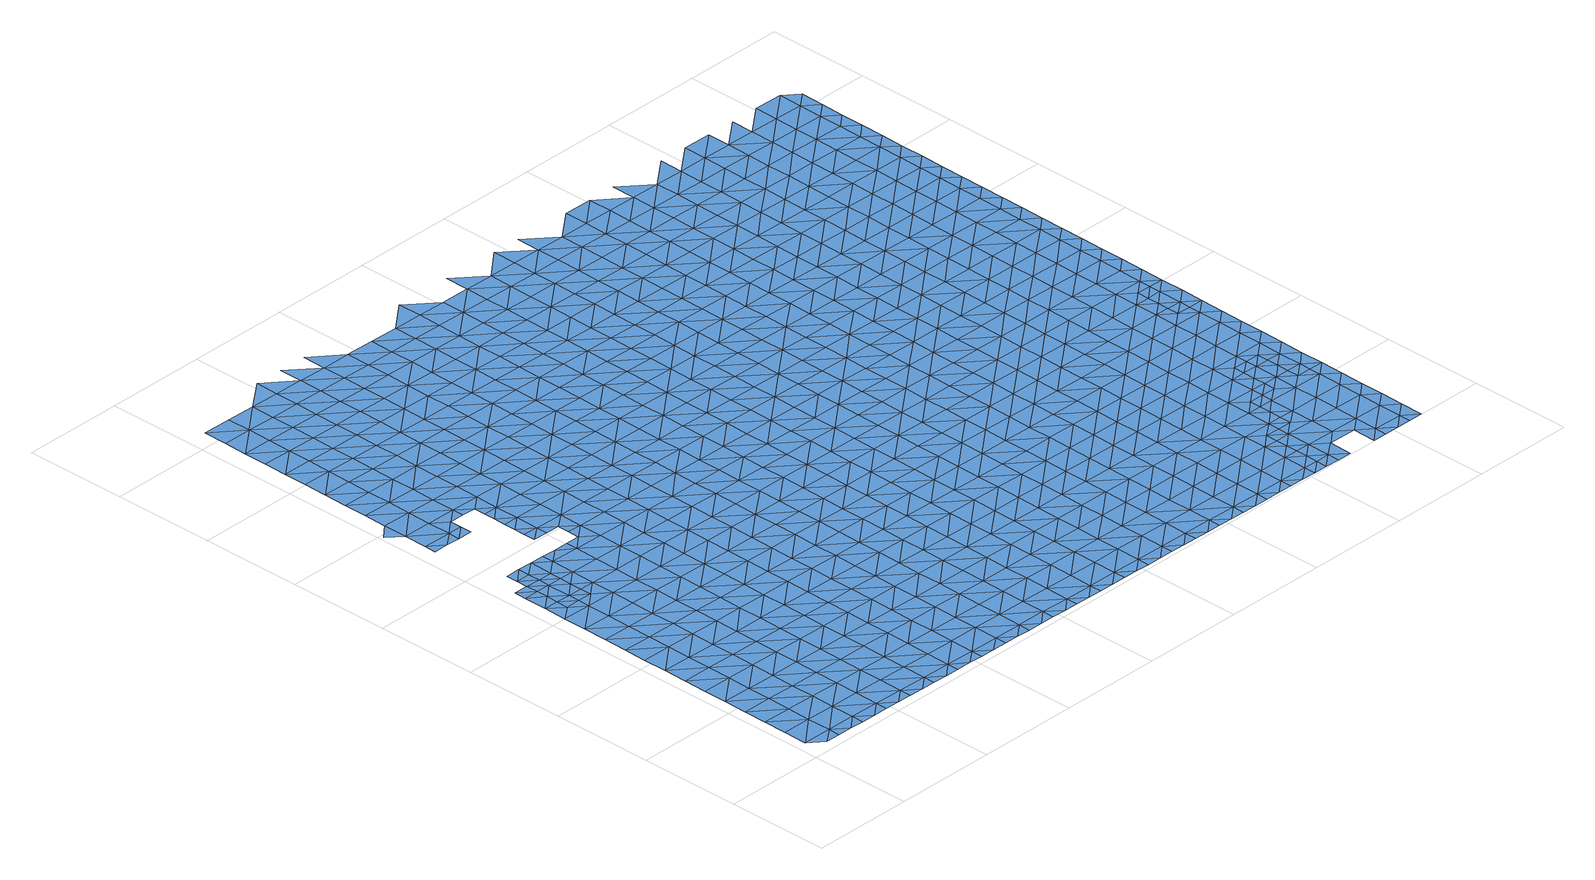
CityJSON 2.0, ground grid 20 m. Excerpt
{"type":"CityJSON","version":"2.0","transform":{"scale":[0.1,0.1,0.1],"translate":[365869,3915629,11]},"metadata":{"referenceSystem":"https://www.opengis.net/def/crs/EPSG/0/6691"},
"CityObjects":{
"waterbody1":{"type":"WaterBody","attributes":{"name":"9","class":"1140","function":"1","WaterBodyRiverFloodingRiskAttribute.description":"5","WaterBodyRiverFloodingRiskAttribute.rankOrg":"2","WaterBodyRiverFloodingRiskAttribute.adminType":"2","WaterBodyRiverFloodingRiskAttribute.scale":"L1"},"geometry":[{"type":"MultiSurface","lod":"1","boundaries":[[[0,1,2]],[[3,4,2]],[[1,3,2]],[[4,3,5]],[[0,6,1]],[[6,7,1]],[[8,5,9]],[[9,5,3]],[[10,8,11]],[[7,12,1]],[[13,14,10]],[[1,15,3]],[[8,9,11]],[[16,10,11]],[[17,12,7]],[[3,18,9]],[[15,18,3]],[[18,11,9]],[[13,10,16]],[[19,14,13]],[[1,12,15]],[[17,20,12]],[[21,16,11]],[[22,19,23]],[[23,19,13]],[[24,25,22]],[[20,26,12]],[[12,26,15]],[[21,11,18]],[[27,13,16]],[[28,22,23]],[[29,27,16]],[[27,23,13]],[[24,22,28]],[[30,25,24]],[[29,16,21]],[[31,26,20]],[[26,32,15]],[[15,33,18]],[[33,21,18]],[[34,28,23]],[[35,30,36]],[[36,30,24]],[[31,37,26]],[[38,29,21]],[[15,32,33]],[[39,35,40]],[[34,23,27]],[[41,24,28]],[[40,35,36]],[[33,38,21]],[[42,43,39]],[[44,41,28]],[[41,36,24]],[[44,28,34]],[[45,26,37]],[[46,39,40]],[[38,47,29]],[[48,43,49]],[[29,50,27]],[[32,26,45]],[[47,50,29]],[[50,34,27]],[[51,52,48]],[[53,40,36]],[[54,33,32]],[[42,39,46]],[[51,48,49]],[[55,48,52]],[[49,43,42]],[[56,57,55]],[[37,58,45]],[[59,44,34]],[[60,32,45]],[[61,46,40]],[[53,36,41]],[[55,52,56]],[[50,59,34]],[[62,49,42]],[[58,63,45]],[[54,32,60]],[[57,56,64]],[[38,33,54]],[[65,47,38]],[[61,40,53]],[[66,42,46]],[[59,67,44]],[[44,68,41]],[[69,62,42]],[[67,68,44]],[[68,53,41]],[[70,66,46]],[[71,50,47]],[[72,45,63]],[[70,46,61]],[[38,54,65]],[[73,64,74]],[[75,76,73]],[[60,45,72]],[[77,71,47]],[[78,61,53]],[[50,71,59]],[[73,74,79]],[[47,65,77]],[[69,42,66]],[[68,78,53]],[[75,73,79]],[[72,63,80]],[[54,60,81]],[[82,67,59]],[[81,60,72]],[[54,83,65]],[[74,84,79]],[[85,86,87]],[[71,82,59]],[[78,88,61]],[[61,89,70]],[[90,91,92]],[[80,93,72]],[[91,69,66]],[[90,69,91]],[[94,95,96]],[[83,54,81]],[[88,89,61]],[[89,66,70]],[[65,97,77]],[[98,68,67]],[[99,79,84]],[[100,96,87]],[[75,79,99]],[[86,100,87]],[[101,92,91]],[[102,92,101]],[[93,103,72]],[[104,98,67]],[[72,103,81]],[[84,102,101]],[[105,91,66]],[[104,67,82]],[[65,83,97]],[[77,106,71]],[[89,105,66]],[[107,84,101]],[[100,108,96]],[[96,109,94]],[[110,106,77]],[[99,84,107]],[[78,68,98]],[[81,111,83]],[[112,103,93]],[[113,101,91]],[[71,106,82]],[[100,86,114]],[[78,115,88]],[[108,109,96]],[[77,97,110]],[[105,113,91]],[[94,109,116]],[[117,99,107]],[[118,107,101]],[[81,103,111]],[[119,89,88]],[[83,120,97]],[[106,121,82]],[[114,122,100]],[[78,98,115]],[[115,123,88]],[[116,124,125]],[[126,117,107]],[[112,127,103]],[[104,82,121]],[[119,105,89]],[[97,120,110]],[[122,128,100]],[[83,111,129]],[[114,130,122]],[[118,101,113]],[[108,100,128]],[[125,131,132]],[[120,83,129]],[[127,133,103]],[[116,109,124]],[[134,106,110]],[[88,123,119]],[[135,107,118]],[[104,121,136]],[[98,104,137]],[[126,107,135]],[[131,125,124]],[[134,121,106]],[[115,98,137]],[[138,123,115]],[[111,139,129]],[[104,136,137]],[[111,103,139]],[[140,105,119]],[[109,108,141]],[[110,120,142]],[[108,128,141]],[[133,127,143]],[[113,105,144]],[[109,145,124]],[[146,126,135]],[[147,148,149]],[[132,131,150]],[[147,132,148]],[[103,133,139]],[[144,105,140]],[[110,142,134]],[[151,135,118]],[[121,152,136]],[[141,128,153]],[[154,119,123]],[[129,155,120]],[[115,137,138]],[[118,113,151]],[[132,150,148]],[[143,156,133]],[[109,141,145]],[[157,158,159]],[[145,160,124]],[[124,161,131]],[[162,129,139]],[[163,154,123]],[[159,158,164]],[[165,157,159]],[[146,135,166]],[[153,167,141]],[[113,144,151]],[[160,161,124]],[[121,134,152]],[[161,150,131]],[[136,168,137]],[[123,138,163]],[[169,170,171]],[[155,129,162]],[[172,173,174]],[[142,120,155]],[[171,165,169]],[[149,148,175]],[[172,149,173]],[[140,119,154]],[[165,159,169]],[[176,136,152]],[[135,177,166]],[[164,178,159]],[[137,168,138]],[[133,179,139]],[[180,144,140]],[[142,181,134]],[[177,135,151]],[[182,148,150]],[[141,183,145]],[[184,179,133]],[[149,175,173]],[[185,186,167]],[[133,156,184]],[[186,170,169]],[[185,170,186]],[[168,136,176]],[[139,179,162]],[[187,142,155]],[[188,180,140]],[[189,169,159]],[[190,163,138]],[[188,140,154]],[[178,189,159]],[[191,160,145]],[[141,167,183]],[[192,175,148]],[[168,193,138]],[[194,195,178]],[[156,196,184]],[[194,166,195]],[[197,198,199]],[[152,134,181]],[[200,176,152]],[[150,161,182]],[[190,154,163]],[[174,173,201]],[[166,177,195]],[[197,174,198]],[[142,187,181]],[[151,144,180]],[[167,186,183]],[[202,186,169]],[[195,189,178]],[[203,173,175]],[[191,145,183]],[[196,204,184]],[[205,206,162]],[[174,201,198]],[[191,207,160]],[[148,182,192]],[[190,138,193]],[[155,206,187]],[[208,195,177]],[[162,179,205]],[[155,162,206]],[[209,188,154]],[[207,210,160]],[[152,181,200]],[[210,182,161]],[[176,211,168]],[[202,169,189]],[[212,201,173]],[[190,213,154]],[[151,180,214]],[[177,151,208]],[[215,179,184]],[[161,160,210]],[[211,193,168]],[[175,192,203]],[[213,209,154]],[[199,198,216]],[[208,151,214]],[[217,189,195]],[[218,180,188]],[[187,219,181]],[[176,200,220]],[[221,192,182]],[[222,186,202]],[[223,198,201]],[[183,186,224]],[[184,204,215]],[[210,221,182]],[[211,176,220]],[[179,225,205]],[[173,203,212]],[[226,187,206]],[[218,214,180]],[[224,186,222]],[[191,183,224]],[[227,203,192]],[[228,202,189]],[[193,229,190]],[[191,230,207]],[[195,208,217]],[[204,231,215]],[[224,230,191]],[[219,187,226]],[[200,181,219]],[[221,227,192]],[[201,212,223]],[[218,188,209]],[[200,232,220]],[[233,228,189]],[[179,215,225]],[[228,222,202]],[[190,229,213]],[[205,234,206]],[[193,211,235]],[[236,212,203]],[[237,238,198]],[[218,239,214]],[[214,240,208]],[[231,241,215]],[[189,217,233]],[[234,226,206]],[[227,236,203]],[[198,223,237]],[[216,198,238]],[[232,200,219]],[[193,235,229]],[[205,225,242]],[[243,224,222]],[[210,207,244]],[[232,245,220]],[[246,223,212]],[[229,247,213]],[[234,205,242]],[[241,248,215]],[[207,230,244]],[[215,248,225]],[[236,246,212]],[[247,249,213]],[[240,214,239]],[[217,208,240]],[[250,233,217]],[[211,251,235]],[[209,249,218]],[[226,252,219]],[[253,227,221]],[[211,220,251]],[[243,222,228]],[[254,237,223]],[[209,213,249]],[[255,210,244]],[[240,250,217]],[[256,252,226]],[[221,210,253]],[[251,220,245]],[[246,254,223]],[[257,248,241]],[[258,228,233]],[[225,259,242]],[[230,224,260]],[[226,234,256]],[[253,210,255]],[[261,236,227]],[[235,262,229]],[[260,224,243]],[[263,238,237]],[[264,244,230]],[[250,258,233]],[[265,259,225]],[[232,219,252]],[[265,225,248]],[[242,259,234]],[[254,263,237]],[[266,267,218]],[[267,240,239]],[[268,245,232]],[[269,243,228]],[[264,255,244]],[[235,251,270]],[[218,249,266]],[[239,218,267]],[[257,271,248]],[[230,260,272]],[[273,268,232]],[[227,253,261]],[[261,274,236]],[[247,229,262]],[[234,275,256]],[[263,276,238]],[[235,270,262]],[[264,230,272]],[[232,252,273]],[[277,253,255]],[[240,278,250]],[[246,236,274]],[[247,279,249]],[[276,280,238]],[[228,258,269]],[[243,281,260]],[[264,277,255]],[[251,245,268]],[[248,282,265]],[[274,283,246]],[[284,252,256]],[[285,281,243]],[[234,259,275]],[[254,246,283]],[[247,262,286]],[[240,267,278]],[[253,287,261]],[[250,288,258]],[[243,269,285]],[[248,271,282]],[[289,284,256]],[[270,251,290]],[[283,291,254]],[[279,247,286]],[[266,249,279]],[[252,284,273]],[[290,251,268]],[[282,292,265]],[[293,262,270]],[[265,294,259]],[[272,260,281]],[[256,275,289]],[[295,250,278]],[[258,288,269]],[[263,254,291]],[[279,296,266]],[[272,297,264]],[[287,253,277]],[[271,298,282]],[[299,274,261]],[[300,293,270]],[[293,286,262]],[[259,294,275]],[[291,301,263]],[[302,278,267]],[[284,303,273]],[[273,304,268]],[[250,295,288]],[[270,290,300]],[[269,305,285]],[[297,272,281]],[[276,263,301]],[[267,266,302]],[[306,261,287]],[[298,307,282]],[[288,305,269]],[[297,308,264]],[[303,304,273]],[[304,290,268]],[[265,292,294]],[[309,279,286]],[[301,310,276]],[[302,266,296]],[[275,311,289]],[[299,261,306]],[[283,274,299]],[[280,276,310]],[[277,312,287]],[[305,313,285]],[[277,264,312]],[[314,275,294]],[[289,311,284]],[[281,285,313]],[[315,296,279]],[[290,316,300]],[[291,283,317]],[[286,293,309]],[[264,308,312]],[[278,302,318]],[[295,278,319]],[[292,282,320]],[[317,283,299]],[[313,321,281]],[[311,275,314]],[[282,307,320]],[[281,322,297]],[[312,323,287]],[[324,315,279]],[[284,325,303]],[[326,290,304]],[[288,295,319]],[[300,316,293]],[[296,315,302]],[[278,318,319]],[[306,287,323]],[[301,291,327]],[[279,309,324]],[[297,322,308]],[[307,328,320]],[[329,314,294]],[[327,291,317]],[[323,330,306]],[[306,331,299]],[[290,326,316]],[[305,288,332]],[[292,320,333]],[[294,292,329]],[[334,309,293]],[[284,311,325]],[[303,335,304]],[[330,331,306]],[[281,321,322]],[[310,301,336]],[[328,337,320]],[[288,319,332]],[[305,338,313]],[[336,301,327]],[[292,333,329]],[[299,339,317]],[[340,311,314]],[[318,302,341]],[[342,319,318]],[[343,293,316]],[[329,344,314]],[[309,334,324]],[[341,302,315]],[[312,308,345]],[[303,325,346]],[[347,305,332]],[[331,339,299]],[[339,327,317]],[[313,338,321]],[[348,310,349]],[[340,325,311]],[[349,310,336]],[[308,322,345]],[[335,303,346]],[[312,350,323]],[[326,304,335]],[[351,333,320]],[[338,305,347]],[[293,343,334]],[[342,318,341]],[[350,330,323]],[[326,352,316]],[[353,336,327]],[[334,354,324]],[[324,355,315]],[[356,312,345]],[[319,357,332]],[[340,314,344]],[[320,337,358]],[[359,329,333]],[[339,353,327]],[[355,341,315]],[[322,321,360]],[[325,361,346]],[[362,319,342]],[[326,335,363]],[[332,357,347]],[[364,349,336]],[[365,345,322]],[[312,356,350]],[[337,366,358]],[[351,320,358]],[[330,367,331]],[[321,338,360]],[[350,367,330]],[[352,326,363]],[[343,316,352]],[[353,364,336]],[[355,324,354]],[[325,340,368]],[[365,356,345]],[[319,362,357]],[[352,369,343]],[[347,370,338]],[[371,372,349]],[[355,373,341]],[[341,374,342]],[[366,375,358]],[[359,333,351]],[[331,376,339]],[[344,329,359]],[[322,360,377]],[[367,376,331]],[[369,378,343]],[[364,371,349]],[[325,368,361]],[[335,379,363]],[[334,378,354]],[[380,350,356]],[[335,346,379]],[[334,343,378]],[[322,377,365]],[[347,357,370]],[[375,381,358]],[[365,380,356]],[[379,346,361]],[[376,382,339]],[[339,383,353]],[[340,384,368]],[[362,342,374]],[[358,385,351]],[[386,387,338]],[[344,359,388]],[[340,344,384]],[[341,373,374]],[[389,357,362]],[[363,390,352]],[[386,338,370]],[[360,387,377]],[[350,391,367]],[[360,338,387]],[[384,344,388]],[[353,383,364]],[[392,381,375]],[[393,373,355]],[[394,361,368]],[[395,389,362]],[[389,370,357]],[[363,379,396]],[[354,378,397]],[[355,354,393]],[[391,350,380]],[[362,374,395]],[[385,358,381]],[[398,376,367]],[[359,351,385]],[[339,382,383]],[[364,399,371]],[[369,352,390]],[[383,399,364]],[[393,354,397]],[[400,379,361]],[[363,396,390]],[[401,378,369]],[[365,377,402]],[[368,384,403]],[[373,404,374]],[[402,377,387]],[[365,405,380]],[[406,367,391]],[[392,407,381]],[[389,408,370]],[[376,398,382]],[[388,359,409]],[[402,405,365]],[[394,368,403]],[[394,400,361]],[[400,396,379]],[[409,359,385]],[[410,384,388]],[[399,411,371]],[[408,412,370]],[[398,367,406]],[[369,390,413]],[[378,414,397]],[[373,393,404]],[[415,391,380]],[[386,370,412]],[[416,383,382]],[[401,369,413]],[[417,388,409]],[[395,374,418]],[[419,381,407]],[[420,390,396]],[[387,386,412]],[[418,374,404]],[[421,415,380]],[[418,422,395]],[[419,423,381]],[[424,382,398]],[[410,388,417]],[[383,416,399]],[[403,384,410]],[[380,405,421]],[[420,413,390]],[[414,378,401]],[[393,397,414]],[[425,394,403]],[[426,396,400]],[[385,381,423]],[[402,387,427]],[[428,404,393]],[[406,391,415]],[[429,398,406]],[[427,387,412]],[[419,407,430]],[[389,395,431]],[[409,385,423]],[[382,424,416]],[[427,432,402]],[[399,433,411]],[[420,396,426]],[[434,401,413]],[[435,403,410]],[[436,428,393]],[[437,400,394]],[[431,395,422]],[[408,389,431]],[[409,438,417]],[[404,428,418]],[[420,434,413]],[[393,414,436]],[[429,406,415]],[[430,439,419]],[[440,424,398]],[[433,399,416]],[[405,402,441]],[[425,403,435]],[[425,437,394]],[[437,426,400]],[[442,409,423]],[[443,410,417]],[[412,408,444]],[[445,414,401]],[[421,405,441]],[[446,422,418]],[[444,408,431]],[[447,440,398]],[[440,416,424]],[[448,427,412]],[[402,432,441]],[[421,449,415]],[[447,398,429]],[[444,450,412]],[[438,409,442]],[[451,411,433]],[[452,423,419]],[[446,431,422]],[[453,419,439]],[[454,401,434]],[[414,445,436]],[[455,418,428]],[[456,429,415]],[[426,457,420]],[[458,433,416]],[[427,448,432]],[[449,421,441]],[[452,442,423]],[[443,417,438]],[[435,410,443]],[[459,457,426]],[[445,401,454]],[[460,425,435]],[[446,418,455]],[[459,426,437]],[[431,461,444]],[[420,462,434]],[[412,450,448]],[[463,451,433]],[[445,464,436]],[[436,465,428]],[[456,415,449]],[[439,466,453]],[[429,467,447]],[[458,416,440]],[[419,453,452]],[[457,462,420]],[[462,454,434]],[[468,435,443]],[[465,455,428]],[[469,437,425]],[[441,432,470]],[[471,449,441]],[[461,431,446]],[[472,440,447]],[[473,450,444]],[[467,429,456]],[[466,474,453]],[[463,433,458]],[[432,448,470]],[[460,435,468]],[[460,469,425]],[[469,459,437]],[[475,443,438]],[[465,436,464]],[[442,452,476]],[[473,448,450]],[[438,442,477]],[[478,445,454]],[[455,479,446]],[[480,458,440]],[[471,441,470]],[[481,482,451]],[[472,447,467]],[[444,461,483]],[[474,484,453]],[[481,451,463]],[[471,485,449]],[[453,484,452]],[[442,476,477]],[[443,475,468]],[[486,457,459]],[[473,444,483]],[[487,454,462]],[[479,455,465]],[[488,461,446]],[[489,470,448]],[[456,490,467]],[[491,476,452]],[[480,440,472]],[[473,492,448]],[[493,463,458]],[[456,449,490]],[[494,486,459]],[[438,477,475]],[[464,445,478]],[[495,460,468]],[[494,459,469]],[[488,483,461]],[[484,491,452]],[[496,462,457]],[[454,487,478]],[[490,449,485]],[[497,446,479]],[[498,493,458]],[[493,481,463]],[[470,489,471]],[[474,499,484]],[[498,458,480]],[[486,496,457]],[[496,487,462]],[[500,477,476]],[[501,468,475]],[[465,464,502]],[[503,469,460]],[[488,446,497]],[[504,473,483]],[[491,505,476]],[[506,479,465]],[[472,467,507]],[[448,492,489]],[[464,478,502]],[[502,508,465]],[[471,509,485]],[[499,510,484]],[[472,511,480]],[[505,500,476]],[[489,509,471]],[[503,494,469]],[[467,490,507]],[[512,478,487]],[[468,501,495]],[[513,490,485]],[[514,497,479]],[[473,515,492]],[[482,481,516]],[[483,488,504]],[[504,515,473]],[[480,517,498]],[[500,518,477]],[[518,501,475]],[[516,481,493]],[[519,486,494]],[[472,507,511]],[[506,465,508]],[[460,495,503]],[[506,514,479]],[[512,487,496]],[[475,477,518]],[[520,502,478]],[[497,514,488]],[[491,484,521]],[[515,522,492]],[[498,523,493]],[[484,510,521]],[[492,524,489]],[[485,509,513]],[[480,511,517]],[[525,478,512]],[[507,490,526]],[[494,503,519]],[[527,504,488]],[[526,490,513]],[[510,528,521]],[[523,498,517]],[[529,516,493]],[[530,531,501]],[[532,533,486]],[[520,478,525]],[[508,502,520]],[[491,521,534]],[[527,515,504]],[[505,491,535]],[[505,536,500]],[[524,492,522]],[[501,518,530]],[[495,501,531]],[[537,488,514]],[[538,539,507]],[[486,519,532]],[[496,486,533]],[[520,540,508]],[[509,541,513]],[[538,507,526]],[[528,542,521]],[[543,517,511]],[[544,493,523]],[[509,489,541]],[[531,545,495]],[[511,507,539]],[[491,534,535]],[[533,546,496]],[[506,508,540]],[[512,546,525]],[[500,547,518]],[[503,495,545]],[[488,537,527]],[[512,496,546]],[[515,548,522]],[[489,524,541]],[[540,549,506]],[[513,550,526]],[[506,551,514]],[[527,548,515]],[[542,552,521]],[[493,544,529]],[[545,553,503]],[[553,532,519]],[[554,534,521]],[[505,535,536]],[[518,547,530]],[[555,520,525]],[[556,538,526]],[[519,503,553]],[[543,511,539]],[[523,517,543]],[[522,557,524]],[[550,513,541]],[[552,554,521]],[[548,557,522]],[[550,556,526]],[[558,535,534]],[[500,536,547]],[[551,506,549]],[[537,514,551]],[[559,525,546]],[[547,560,530]],[[530,561,531]],[[537,562,527]],[[563,564,523]],[[564,529,544]],[[542,565,552]],[[551,562,537]],[[556,566,538]],[[538,567,539]],[[568,569,532]],[[523,543,563]],[[544,523,564]],[[525,559,555]],[[531,570,545]],[[532,553,568]],[[533,532,569]],[[571,572,529]],[[540,520,573]],[[565,574,552]],[[562,575,527]],[[558,534,554]],[[539,567,543]],[[527,576,548]],[[524,557,577]],[[541,524,578]],[[541,579,550]],[[569,580,533]],[[580,559,546]],[[573,520,555]],[[530,560,561]],[[549,540,573]],[[575,576,527]],[[536,535,581]],[[578,524,577]],[[545,582,553]],[[546,533,580]],[[548,576,557]],[[550,579,556]],[[538,566,567]],[[581,535,558]],[[574,583,552]],[[584,554,552]],[[567,585,543]],[[543,586,563]],[[587,555,559]],[[529,564,571]],[[531,561,570]],[[551,549,588]],[[553,582,568]],[[547,536,589]],[[585,586,543]],[[541,578,579]],[[549,573,588]],[[588,590,551]],[[556,591,566]],[[551,592,562]],[[583,584,552]],[[589,536,581]],[[560,547,589]],[[593,558,554]],[[594,583,574]],[[545,570,582]],[[577,557,595]],[[582,596,568]],[[562,592,575]],[[568,597,569]],[[564,563,586]],[[559,580,587]],[[598,578,577]],[[584,593,554]],[[557,576,595]],[[564,599,571]],[[556,579,591]],[[600,581,558]],[[586,599,564]],[[601,602,555]],[[592,551,590]],[[560,589,603]],[[561,560,604]],[[575,605,576]],[[569,606,580]],[[607,577,595]],[[555,587,601]],[[573,555,602]],[[594,608,583]],[[592,605,575]],[[604,560,603]],[[566,591,609]],[[567,566,610]],[[568,596,597]],[[598,577,607]],[[579,578,598]],[[570,561,611]],[[588,612,590]],[[585,567,610]],[[613,595,576]],[[580,614,587]],[[588,573,612]],[[566,609,610]],[[600,558,593]],[[589,581,600]],[[608,615,583]],[[616,571,599]],[[611,561,604]],[[617,584,583]],[[569,597,606]],[[613,607,595]],[[587,614,601]],[[573,602,612]],[[591,579,618]],[[582,570,619]],[[586,585,620]],[[621,571,616]],[[576,605,622]],[[603,589,623]],[[579,598,618]],[[619,570,611]],[[596,582,619]],[[624,593,584]],[[585,610,620]],[[625,604,603]],[[592,590,626]],[[613,576,622]],[[580,606,614]],[[589,600,623]],[[601,627,602]],[[626,590,612]],[[609,591,628]],[[629,605,592]],[[599,586,630]],[[614,627,601]],[[608,631,615]],[[613,632,607]],[[591,618,628]],[[583,615,617]],[[597,596,633]],[[634,600,593]],[[586,620,630]],[[635,603,623]],[[636,611,604]],[[598,607,632]],[[637,592,626]],[[596,619,633]],[[627,638,602]],[[639,618,598]],[[624,634,593]],[[634,623,600]],[[640,599,630]],[[631,641,615]],[[625,603,635]],[[625,636,604]],[[609,628,642]],[[610,609,643]],[[584,617,624]],[[616,599,644]],[[638,645,602]],[[646,619,611]],[[629,592,637]],[[622,605,629]],[[643,609,642]],[[620,610,643]],[[597,633,647]],[[606,597,648]],[[641,631,649]],[[644,599,640]],[[641,650,615]],[[615,650,617]],[[651,598,632]],[[621,616,644]],[[612,602,645]],[[636,646,611]],[[648,597,647]],[[652,635,623]],[[645,653,612]],[[653,637,626]],[[654,633,619]],[[613,622,655]],[[634,656,623]],[[639,598,651]],[[628,618,639]],[[630,620,657]],[[614,606,658]],[[659,660,617]],[[617,660,624]],[[626,612,653]],[[661,642,628]],[[657,620,643]],[[622,629,655]],[[662,640,630]],[[617,650,659]],[[646,654,619]],[[654,647,633]],[[658,606,648]],[[663,625,635]],[[664,651,632]],[[665,634,624]],[[637,666,629]],[[667,613,655]],[[627,614,668]],[[669,665,624]],[[670,628,639]],[[671,630,657]],[[632,613,664]],[[652,623,656]],[[624,660,669]],[[668,614,658]],[[638,627,668]],[[672,636,625]],[[673,648,647]],[[638,674,645]],[[661,628,670]],[[643,642,661]],[[662,630,671]],[[613,667,664]],[[644,640,662]],[[637,653,666]],[[629,675,655]],[[676,656,634]],[[664,677,651]],[[663,635,652]],[[651,678,639]],[[679,673,647]],[[680,646,636]],[[679,647,654]],[[676,634,665]],[[681,658,648]],[[677,678,651]],[[678,670,639]],[[657,643,682]],[[655,675,667]],[[683,644,684]],[[638,668,674]],[[674,685,645]],[[645,686,653]],[[682,643,661]],[[629,666,687]],[[688,671,657]],[[684,644,662]],[[673,681,648]],[[625,663,672]],[[689,676,665]],[[690,654,646]],[[675,629,687]],[[691,668,658]],[[692,688,657]],[[688,662,671]],[[693,664,667]],[[694,661,670]],[[653,695,666]],[[692,657,682]],[[680,636,672]],[[690,679,654]],[[695,687,666]],[[656,676,696]],[[693,677,664]],[[652,656,697]],[[698,674,668]],[[645,685,686]],[[699,694,670]],[[694,682,661]],[[700,684,662]],[[699,670,678]],[[689,701,676]],[[667,675,702]],[[697,656,696]],[[697,703,652]],[[704,673,679]],[[691,658,681]],[[646,680,690]],[[693,667,702]],[[663,652,703]],[[701,705,676]],[[706,696,676]],[[653,686,695]],[[690,704,679]],[[707,675,687]],[[705,706,676]],[[695,708,687]],[[709,692,682]],[[700,662,688]],[[693,710,677]],[[698,668,691]],[[685,674,698]],[[707,702,675]],[[711,681,673]],[[710,712,677]],[[712,699,678]],[[672,663,713]],[[706,714,696]],[[715,697,696]],[[716,709,682]],[[709,688,692]],[[717,718,684]],[[714,715,696]],[[716,682,694]],[[717,684,700]],[[678,677,712]],[[713,663,703]],[[686,685,719]],[[707,687,708]],[[720,673,704]],[[721,691,681]],[[719,685,698]],[[680,672,722]],[[723,695,686]],[[724,700,688]],[[707,725,702]],[[702,726,693]],[[712,727,699]],[[699,728,694]],[[722,729,680]],[[711,673,720]],[[672,713,722]],[[725,726,702]],[[730,697,715]],[[731,698,691]],[[732,686,719]],[[727,728,699]],[[690,680,729]],[[690,733,704]],[[693,726,710]],[[724,688,709]],[[734,717,700]],[[694,735,716]],[[729,733,690]],[[733,720,704]],[[721,681,711]],[[723,686,732]],[[703,697,736]],[[737,719,698]],[[703,738,713]],[[728,735,694]],[[735,709,716]],[[739,734,700]],[[740,712,710]],[[730,715,741]],[[708,695,742]],[[739,700,724]],[[736,697,730]],[[743,718,717]],[[736,738,703]],[[744,711,720]],[[731,691,721]],[[737,732,719]],[[742,695,723]],[[713,745,722]],[[746,724,709]],[[734,743,717]],[[707,708,747]],[[710,726,748]],[[712,749,727]],[[741,750,730]],[[735,746,709]],[[725,707,747]],[[698,731,737]],[[751,723,732]],[[722,752,729]],[[708,742,747]],[[720,733,744]],[[710,748,740]],[[737,753,732]],[[727,749,728]],[[750,754,730]],[[730,754,736]],[[741,755,750]],[[745,713,738]],[[746,756,724]],[[724,757,739]],[[753,751,732]],[[751,742,723]],[[729,758,733]],[[759,738,736]],[[760,725,747]],[[756,757,724]],[[711,744,761]],[[721,711,762]],[[712,740,749]],[[763,759,736]],[[726,725,764]],[[749,765,728]],[[728,766,735]],[[752,758,729]],[[736,754,763]],[[762,711,761]],[[739,767,734]],[[722,745,752]],[[768,744,733]],[[748,726,764]],[[769,747,742]],[[725,760,764]],[[757,767,739]],[[767,743,734]],[[731,721,770]],[[751,771,742]],[[735,766,746]],[[748,772,740]],[[758,768,733]],[[768,761,744]],[[771,769,742]],[[721,762,770]],[[773,738,759]],[[774,760,747]],[[775,748,764]],[[737,731,776]],[[728,765,766]],[[740,777,749]],[[766,778,746]],[[746,779,756]],[[769,774,747]],[[731,770,776]],[[745,738,780]],[[745,781,752]],[[782,764,760]],[[748,775,772]],[[753,737,783]],[[749,777,765]],[[753,784,751]],[[756,779,757]],[[759,785,773]],[[780,738,773]],[[786,787,761]],[[788,758,752]],[[737,776,783]],[[751,784,771]],[[761,768,786]],[[762,761,787]],[[764,782,775]],[[740,772,777]],[[746,778,779]],[[785,789,773]],[[777,790,765]],[[779,791,757]],[[757,792,767]],[[770,762,787]],[[745,780,781]],[[793,794,795]],[[796,768,758]],[[782,760,774]],[[753,783,784]],[[797,795,794]],[[798,797,794]],[[782,799,775]],[[767,792,800]],[[766,765,801]],[[752,781,788]],[[802,803,771]],[[804,786,768]],[[799,805,775]],[[806,798,794]],[[801,807,766]],[[808,798,806]],[[770,787,809]],[[776,770,810]],[[811,777,772]],[[765,790,801]],[[771,784,802]],[[789,808,806]],[[769,771,803]],[[778,807,779]],[[757,791,792]],[[793,812,794]],[[772,775,805]],[[778,766,807]],[[773,789,813]],[[758,788,796]],[[803,814,769]],[[814,782,774]],[[815,787,786]],[[770,809,810]],[[805,811,772]],[[780,773,816]],[[783,776,817]],[[783,818,784]],[[794,819,806]],[[789,806,813]],[[774,769,814]],[[779,820,791]],[[816,821,780]],[[819,794,812]],[[804,815,786]],[[773,813,816]],[[768,796,804]],[[776,810,817]],[[790,777,811]],[[781,780,821]],[[819,822,806]],[[823,796,788]],[[784,824,802]],[[806,822,813]],[[814,825,782]],[[821,826,781]],[[779,807,820]],[[809,787,815]],[[826,823,788]],[[783,817,818]],[[788,781,826]],[[827,805,799]],[[823,828,796]],[[822,829,813]],[[830,804,796]],[[831,790,811]],[[802,832,803]],[[799,782,833]],[[828,830,796]],[[801,790,834]],[[801,835,807]],[[791,820,836]],[[792,791,837]],[[816,813,829]],[[833,782,825]],[[838,809,815]],[[784,818,824]],[[837,839,792]],[[810,809,840]],[[841,811,805]],[[829,842,816]],[[843,815,804]],[[790,831,834]],[[803,844,814]],[[791,836,837]],[[845,843,804]],[[845,804,830]],[[840,809,838]],[[821,816,842]],[[832,844,803]],[[827,841,805]],[[841,831,811]],[[835,801,834]],[[802,824,832]],[[846,823,826]],[[820,807,835]],[[814,844,825]],[[847,826,821]],[[799,833,827]],[[817,810,848]],[[849,836,820]],[[835,850,820]],[[848,810,840]],[[821,842,847]],[[851,846,826]],[[852,815,843]],[[853,833,825]],[[818,817,854]],[[855,834,831]],[[847,851,826]],[[836,856,837]],[[838,815,852]],[[854,817,848]],[[857,853,825]],[[858,840,838]],[[859,855,831]],[[824,860,832]],[[859,831,841]],[[824,818,860]],[[861,835,834]],[[820,850,849]],[[825,844,857]],[[833,862,827]],[[852,843,863]],[[860,818,854]],[[864,838,852]],[[865,848,840]],[[855,861,834]],[[856,866,837]],[[867,850,835]],[[836,849,856]],[[827,868,841]],[[863,869,852]],[[858,838,864]],[[862,833,853]],[[861,867,835]],[[870,857,844]],[[871,864,852]],[[832,860,872]],[[844,832,873]],[[874,849,850]],[[869,871,852]],[[841,875,859]],[[865,840,858]],[[832,872,873]],[[867,874,850]],[[874,856,849]],[[827,862,868]],[[854,848,876]],[[859,875,855]],[[877,858,864]],[[857,878,853]],[[871,877,864]],[[876,848,865]],[[870,844,873]],[[841,868,875]],[[860,854,879]],[[880,865,858]],[[881,866,856]],[[877,880,858]],[[875,882,855]],[[855,883,861]],[[879,854,876]],[[872,860,879]],[[878,884,853]],[[882,883,855]],[[857,870,878]],[[885,881,856]],[[886,876,865]],[[885,856,874]],[[862,853,884]],[[861,887,867]],[[873,872,888]],[[886,865,880]],[[889,870,873]],[[883,887,861]],[[872,879,888]],[[868,862,890]],[[867,891,874]],[[892,876,886]],[[890,862,884]],[[879,876,892]],[[889,873,888]],[[887,891,867]],[[891,885,874]],[[889,893,870]],[[875,868,894]],[[879,895,888]],[[895,879,892]],[[894,868,890]],[[882,875,894]],[[896,884,878]],[[878,870,897]],[[898,889,888]],[[891,899,885]],[[897,870,893]],[[898,888,895]],[[899,900,885]],[[901,890,884]],[[902,893,889]],[[882,894,903]],[[883,882,904]],[[896,901,884]],[[878,897,896]],[[889,898,902]],[[905,894,890]],[[882,903,904]],[[906,897,893]],[[887,883,907]],[[901,905,890]],[[893,902,906]],[[908,903,894]],[[883,904,907]],[[891,887,909]],[[905,908,894]],[[910,897,906]],[[896,897,910]],[[887,907,909]],[[911,901,896]],[[899,891,912]],[[910,911,896]],[[904,903,908]],[[891,909,912]],[[911,913,901]],[[901,913,905]],[[907,904,914]],[[914,904,908]],[[915,909,907]],[[899,912,916]],[[913,917,905]],[[905,917,908]],[[918,907,914]],[[919,912,909]],[[920,914,908]],[[917,920,908]],[[915,907,918]],[[921,916,912]],[[922,918,914]],[[920,922,914]],[[919,909,915]],[[918,923,915]],[[921,912,919]],[[923,918,922]],[[924,919,915]],[[923,924,915]],[[925,921,919]],[[924,925,919]]]}]},
"waterbody2":{"type":"WaterBody","attributes":{"name":"9","class":"1140","function":"1","WaterBodyRiverFloodingRiskAttribute.description":"5","WaterBodyRiverFloodingRiskAttribute.rankOrg":"1","WaterBodyRiverFloodingRiskAttribute.adminType":"2","WaterBodyRiverFloodingRiskAttribute.scale":"L1"},"geometry":[{"type":"MultiSurface","lod":"1","boundaries":[[[74,64,926]],[[52,51,927]],[[74,102,84]],[[51,49,62]],[[56,52,926]],[[51,62,927]],[[90,92,927]],[[927,92,926]],[[52,927,926]],[[102,926,92]],[[62,69,927]],[[90,927,69]],[[102,74,926]],[[56,926,64]]]}]},
"waterbody3":{"type":"WaterBody","attributes":{"name":"9","class":"1140","function":"1","WaterBodyRiverFloodingRiskAttribute.description":"5","WaterBodyRiverFloodingRiskAttribute.rankOrg":"1","WaterBodyRiverFloodingRiskAttribute.adminType":"2","WaterBodyRiverFloodingRiskAttribute.scale":"L1"},"geometry":[{"type":"MultiSurface","lod":"1","boundaries":[[[928,812,793]],[[754,929,930]],[[763,754,930]],[[750,929,754]],[[741,715,714]],[[785,759,763]],[[785,763,930]],[[785,930,789]],[[789,930,808]],[[808,930,798]],[[798,930,929]],[[798,929,797]],[[931,932,933]],[[934,935,936]],[[937,938,939]],[[939,938,940]],[[941,940,938]],[[940,941,942]],[[943,934,944]],[[932,931,945]],[[705,701,936]],[[936,701,934]],[[701,944,934]],[[944,701,689]],[[793,795,928]],[[689,665,944]],[[944,665,669]],[[669,660,944]],[[650,932,945]],[[659,650,945]],[[659,945,660]],[[660,945,944]],[[945,943,944]],[[931,943,945]],[[931,946,943]],[[946,940,943]],[[641,932,650]],[[943,940,934]],[[947,933,932]],[[934,942,935]],[[942,948,935]],[[928,935,948]],[[949,935,928]],[[795,949,928]],[[929,949,795]],[[755,949,929]],[[950,949,755]],[[949,950,936]],[[936,950,706]],[[714,706,950]],[[951,952,948]],[[951,948,941]],[[953,951,941]],[[954,955,937]],[[956,954,937]],[[957,956,937]],[[939,940,946]],[[934,940,942]],[[957,937,939]],[[955,938,937]],[[953,938,955]],[[938,953,941]],[[958,957,939]],[[958,939,959]],[[946,959,939]],[[948,942,941]],[[952,928,948]],[[952,812,928]],[[741,714,950]],[[936,706,705]],[[936,935,949]],[[755,741,950]],[[750,755,929]],[[795,797,929]],[[649,947,932]],[[641,649,932]]]}]},
"waterbody4":{"type":"WaterBody","attributes":{"name":"9","class":"1140","function":"1","WaterBodyRiverFloodingRiskAttribute.description":"5","WaterBodyRiverFloodingRiskAttribute.rankOrg":"1","WaterBodyRiverFloodingRiskAttribute.adminType":"2","WaterBodyRiverFloodingRiskAttribute.scale":"L1"},"geometry":[{"type":"MultiSurface","lod":"1","boundaries":[[[845,830,960]],[[961,830,828]],[[828,823,961]],[[869,863,960]],[[961,962,960]],[[960,830,961]],[[962,869,960]],[[843,845,863]],[[863,845,960]],[[846,961,823]],[[846,851,961]],[[851,962,961]]]}]}
},
"vertices":[
[50,22,4],[79,44,4],[22,45,4],[79,91,4],[23,91,4],[23,138,4],[78,21,4],[107,21,4],[24,184,4],[80,137,4],[25,230,4],[81,183,4],[135,44,4],[82,275,4],[25,276,4],[136,90,4],[81,229,4],[135,20,4],[137,136,4],[26,322,4],[163,20,4],[137,182,4],[27,369,4],[83,322,4],[84,414,4],[27,415,4],[192,43,4],[139,275,4],[83,368,4],[138,228,4],[28,461,4],[192,20,4],[193,89,4],[194,135,4],[140,321,4],[29,507,4],[85,460,4],[220,19,4],[194,181,4],[29,554,4],[86,507,4],[141,413,4],[87,599,4],[30,600,4],[140,367,4],[249,42,4],[86,553,4],[195,228,4],[31,646,4],[59,622,4],[196,274,4],[59,646,4],[60,669,4],[142,459,4],[250,134,4],[31,692,4],[60,692,4],[32,715,4],[249,19,4],[196,320,4],[250,88,4],[142,506,4],[87,622,4],[277,18,4],[60,715,4],[251,180,4],[144,598,4],[197,366,4],[198,412,4],[116,622,4],[143,552,4],[252,273,4],[306,41,4],[61,738,4],[89,714,4],[89,761,4],[61,761,4],[252,227,4],[198,459,4],[89,738,4],[305,18,4],[306,87,4],[253,319,4],[307,133,4],[117,714,4],[35,900,4],[63,900,4],[35,923,4],[199,505,4],[200,551,4],[116,645,4],[144,644,4],[116,668,4],[334,17,4],[36,1016,4],[8,993,4],[36,969,4],[308,180,4],[254,412,4],[118,760,4],[92,922,4],[145,691,4],[117,691,4],[362,40,4],[254,365,4],[200,597,4],[309,272,4],[146,737,4],[92,969,4],[93,1015,4],[308,226,4],[363,86,4],[362,17,4],[201,643,4],[91,899,4],[255,458,4],[37,1062,4],[146,760,4],[202,690,4],[257,550,4],[365,179,4],[310,318,4],[120,922,4],[256,504,4],[94,1061,4],[38,1108,4],[174,759,4],[391,17,4],[120,945,4],[364,133,4],[120,899,4],[94,1107,4],[38,1154,4],[419,39,4],[366,271,4],[203,736,4],[311,364,4],[311,411,4],[312,457,4],[420,85,4],[257,596,4],[149,968,4],[365,225,4],[419,16,4],[258,643,4],[150,1014,4],[203,759,4],[39,1201,4],[96,1200,4],[40,1247,4],[95,1154,4],[259,689,4],[367,317,4],[149,945,4],[313,549,4],[421,178,4],[447,16,4],[175,829,4],[175,806,4],[204,828,4],[151,1060,4],[151,1106,4],[421,132,4],[313,503,4],[204,805,4],[176,852,4],[231,759,4],[177,944,4],[368,410,4],[205,875,4],[177,898,4],[176,875,4],[40,1293,4],[97,1292,4],[41,1339,4],[97,1246,4],[367,364,4],[259,735,4],[232,805,4],[477,85,4],[315,642,4],[423,270,4],[152,1153,4],[206,967,4],[476,38,4],[177,921,4],[205,921,4],[422,224,4],[314,596,4],[261,827,4],[369,502,4],[207,1013,4],[153,1199,4],[369,456,4],[232,782,4],[260,781,4],[476,15,4],[42,1385,4],[99,1385,4],[43,1432,4],[423,317,4],[98,1338,4],[261,874,4],[153,1245,4],[504,15,4],[477,131,4],[478,177,4],[207,1059,4],[316,734,4],[371,595,4],[208,1106,4],[425,409,4],[154,1291,4],[370,548,4],[315,688,4],[533,38,4],[99,1431,4],[317,780,4],[371,641,4],[479,270,4],[424,363,4],[209,1152,4],[262,920,4],[155,1338,4],[263,966,4],[534,84,4],[479,223,4],[209,1198,4],[318,873,4],[426,501,4],[263,1012,4],[532,14,4],[480,316,4],[317,827,4],[535,176,4],[425,455,4],[210,1244,4],[155,1384,4],[156,1430,4],[372,687,4],[373,733,4],[561,14,4],[534,130,4],[319,919,4],[264,1059,4],[481,362,4],[211,1290,4],[427,548,4],[590,37,4],[428,594,4],[374,780,4],[482,408,4],[536,269,4],[265,1151,4],[211,1337,4],[265,1105,4],[536,222,4],[589,14,4],[374,826,4],[591,129,4],[320,965,4],[266,1197,4],[483,501,4],[212,1383,4],[321,1058,4],[590,83,4],[428,640,4],[429,686,4],[538,361,4],[375,872,4],[482,454,4],[618,13,4],[320,1011,4],[537,315,4],[267,1243,4],[592,175,4],[213,1429,4],[322,1104,4],[430,732,4],[484,593,4],[214,1475,4],[376,964,4],[646,36,4],[268,1290,4],[593,268,4],[376,918,4],[484,547,4],[322,1150,4],[431,825,4],[592,222,4],[538,407,4],[268,1336,4],[647,82,4],[540,500,4],[648,128,4],[430,779,4],[485,639,4],[377,1011,4],[646,13,4],[324,1243,4],[539,454,4],[269,1382,4],[486,685,4],[594,314,4],[594,360,4],[432,871,4],[323,1196,4],[674,12,4],[378,1057,4],[540,546,4],[270,1428,4],[649,221,4],[378,1103,4],[432,917,4],[648,175,4],[542,638,4],[596,453,4],[324,1289,4],[486,732,4],[487,778,4],[703,35,4],[433,964,4],[434,1010,4],[379,1149,4],[541,592,4],[650,267,4],[595,406,4],[325,1335,4],[703,12,4],[705,127,4],[380,1195,4],[380,1242,4],[488,824,4],[704,81,4],[597,545,4],[651,359,4],[326,1381,4],[731,12,4],[489,917,4],[381,1288,4],[706,220,4],[542,685,4],[543,731,4],[596,499,4],[705,174,4],[434,1056,4],[651,313,4],[488,870,4],[270,1474,4],[326,1427,4],[436,1148,4],[761,80,4],[653,452,4],[382,1334,4],[598,591,4],[599,638,4],[435,1102,4],[545,823,4],[760,34,4],[761,127,4],[490,963,4],[707,312,4],[544,777,4],[652,406,4],[382,1380,4],[491,1055,4],[760,11,4],[437,1195,4],[707,266,4],[653,498,4],[545,869,4],[383,1427,4],[327,1474,4],[599,684,4],[600,730,4],[788,11,4],[437,1241,4],[491,1009,4],[654,544,4],[708,359,4],[492,1101,4],[817,33,4],[438,1287,4],[439,1333,4],[763,219,4],[817,80,4],[546,916,4],[547,962,4],[762,173,4],[601,822,4],[709,451,4],[493,1148,4],[816,10,4],[655,637,4],[764,311,4],[601,776,4],[709,405,4],[655,590,4],[494,1240,4],[439,1379,4],[765,358,4],[711,543,4],[547,1008,4],[763,265,4],[656,683,4],[548,1054,4],[493,1194,4],[845,10,4],[602,869,4],[818,126,4],[819,218,4],[440,1426,4],[603,915,4],[710,497,4],[711,590,4],[549,1147,4],[495,1332,4],[819,172,4],[657,729,4],[873,32,4],[766,450,4],[549,1101,4],[657,775,4],[874,79,4],[495,1286,4],[821,311,4],[765,404,4],[603,961,4],[713,682,4],[550,1193,4],[873,9,4],[658,822,4],[604,1007,4],[496,1379,4],[767,496,4],[820,264,4],[712,636,4],[822,357,4],[876,171,4],[902,9,4],[551,1285,4],[605,1053,4],[875,125,4],[876,217,4],[659,868,4],[768,589,4],[714,774,4],[551,1239,4],[660,960,4],[605,1100,4],[659,914,4],[497,1425,4],[931,78,4],[930,32,4],[768,543,4],[713,728,4],[606,1146,4],[823,449,4],[552,1332,4],[822,403,4],[878,310,4],[715,821,4],[824,495,4],[553,1378,4],[769,635,4],[770,681,4],[930,9,4],[607,1192,4],[877,264,4],[878,356,4],[661,1006,4],[662,1053,4],[608,1238,4],[716,913,4],[958,8,4],[933,217,4],[932,124,4],[932,170,4],[825,588,4],[770,727,4],[608,1285,4],[554,1424,4],[554,1470,4],[716,867,4],[987,31,4],[662,1099,4],[880,448,4],[824,542,4],[772,820,4],[718,1006,4],[663,1145,4],[988,77,4],[717,959,4],[610,1377,4],[879,402,4],[934,309,4],[880,495,4],[771,774,4],[609,1331,4],[987,8,4],[989,169,4],[934,263,4],[826,634,4],[935,355,4],[772,866,4],[988,123,4],[827,727,4],[664,1191,4],[826,680,4],[718,1052,4],[1015,7,4],[664,1237,4],[881,541,4],[719,1098,4],[828,773,4],[773,912,4],[610,1423,4],[665,1284,4],[990,216,4],[936,401,4],[882,633,4],[1044,30,4],[774,958,4],[666,1330,4],[774,1005,4],[882,587,4],[720,1144,4],[829,865,4],[1043,7,4],[667,1422,4],[990,262,4],[991,308,4],[936,448,4],[937,494,4],[1044,76,4],[1045,122,4],[1046,169,4],[828,819,4],[720,1190,4],[721,1237,4],[883,679,4],[775,1051,4],[1072,6,4],[722,1283,4],[666,1376,4],[992,354,4],[938,540,4],[1047,215,4],[830,911,4],[884,726,4],[776,1097,4],[885,772,4],[1101,29,4],[993,401,4],[1101,75,4],[939,632,4],[776,1143,4],[830,958,4],[1102,122,4],[939,586,4],[1047,261,4],[1048,307,4],[885,818,4],[722,1329,4],[723,1375,4],[1100,6,4],[777,1190,4],[778,1236,4],[993,447,4],[994,493,4],[1049,353,4],[724,1421,4],[668,1469,4],[940,679,4],[1129,6,4],[886,864,4],[887,911,4],[831,1004,4],[832,1050,4],[833,1096,4],[995,539,4],[1103,168,4],[1049,400,4],[1157,28,4],[1158,74,4],[779,1282,4],[779,1328,4],[995,585,4],[941,725,4],[1103,214,4],[941,771,4],[833,1142,4],[942,817,4],[1159,121,4],[1157,5,4],[887,957,4],[1050,446,4],[1051,492,4],[889,1049,4],[780,1374,4],[1159,167,4],[996,632,4],[997,678,4],[1104,260,4],[1105,306,4],[943,864,4],[1051,538,4],[888,1003,4],[1185,5,4],[834,1189,4],[835,1235,4],[1105,353,4],[997,724,4],[944,956,4],[1052,585,4],[1214,27,4],[781,1421,4],[1215,74,4],[889,1095,4],[1106,399,4],[835,1281,4],[781,1467,4],[943,910,4],[1160,213,4],[1216,120,4],[1161,306,4],[998,770,4],[1053,631,4],[890,1142,4],[999,863,4],[836,1327,4],[1214,4,4],[945,1002,4],[1107,445,4],[1216,166,4],[1161,259,4],[1162,352,4],[999,816,4],[1053,677,4],[946,1095,4],[837,1374,4],[1243,27,4],[891,1188,4],[891,1234,4],[837,1420,4],[1054,723,4],[1163,398,4],[1107,491,4],[1108,537,4],[1242,4,4],[1243,50,4],[945,1048,4],[1218,258,4],[1055,769,4],[1164,444,4],[1000,909,4],[1217,212,4],[892,1280,4],[1109,584,4],[1243,73,4],[1244,96,4],[947,1187,4],[893,1373,4],[1218,305,4],[1002,1001,4],[1244,143,4],[1056,816,4],[1001,955,4],[1110,630,4],[1244,119,4],[947,1141,4],[893,1327,4],[1219,351,4],[1165,537,4],[1110,676,4],[1057,908,4],[1273,165,4],[1002,1048,4],[1003,1094,4],[1164,490,4],[1220,397,4],[1166,583,4],[948,1233,4],[838,1466,4],[894,1419,4],[1111,722,4],[1112,769,4],[1056,862,4],[950,1326,4],[1273,142,4],[1220,443,4],[1166,629,4],[949,1279,4],[1058,1000,4],[1004,1186,4],[1112,815,4],[1274,211,4],[1274,258,4],[1167,675,4],[1004,1140,4],[950,1372,4],[1301,142,4],[1058,954,4],[1275,304,4],[1221,490,4],[1301,165,4],[1302,188,4],[1114,907,4],[1113,861,4],[1006,1279,4],[1059,1047,4],[1222,582,4],[1060,1093,4],[1276,350,4],[1302,211,4],[1302,234,4],[1005,1232,4],[951,1418,4],[952,1464,4],[1168,721,4],[1222,536,4],[1223,628,4],[1276,396,4],[1169,814,4],[1006,1325,4],[1114,953,4],[1115,1000,4],[1060,1139,4],[1061,1185,4],[1277,442,4],[1331,257,4],[1224,674,4],[1168,768,4],[1278,489,4],[1008,1417,4],[1062,1232,4],[1332,303,4],[1224,721,4],[1333,349,4],[1007,1371,4],[1116,1092,4],[1331,234,4],[1170,860,4],[1008,1463,4],[1278,535,4],[1333,395,4],[1062,1278,4],[1170,906,4],[1116,1046,4],[1117,1138,4],[1360,256,4],[1226,813,4],[1334,442,4],[1225,767,4],[1360,279,4],[1359,233,4],[1063,1324,4],[1064,1370,4],[1335,488,4],[1361,326,4],[1171,953,4],[1279,581,4],[1280,627,4],[1360,303,4],[1172,999,4],[1118,1184,4],[1119,1231,4],[1064,1416,4],[1335,534,4],[1227,905,4],[1281,674,4],[1227,859,4],[1173,1091,4],[1389,348,4],[1228,952,4],[1173,1045,4],[1281,720,4],[1174,1137,4],[1119,1277,4],[1120,1323,4],[1390,395,4],[1391,441,4],[1229,998,4],[1282,766,4],[1283,812,4],[1389,325,4],[1336,580,4],[1337,627,4],[1391,487,4],[1417,325,4],[1175,1184,4],[1121,1369,4],[1121,1416,4],[1444,232,4],[1445,255,4],[1416,232,4],[1392,533,4],[1416,256,4],[1417,279,4],[1229,1044,4],[1065,1463,4],[1175,1230,4],[1283,858,4],[1284,905,4],[1393,579,4],[1230,1090,4],[1445,301,4],[1176,1276,4],[1417,302,4],[1337,673,4],[1338,719,4],[1231,1137,4],[1473,232,4],[1446,348,4],[1285,951,4],[1393,626,4],[1447,394,4],[1339,765,4],[1339,811,4],[1473,278,4],[1177,1322,4],[1447,440,4],[1474,324,4],[1420,510,4],[1340,858,4],[1285,997,4],[1448,486,4],[1287,1090,4],[1420,533,4],[1475,370,4],[1421,556,4],[1231,1183,4],[1341,904,4],[1286,1043,4],[1232,1229,4],[1233,1275,4],[1177,1368,4],[1178,1415,4],[1394,672,4],[1179,1461,4],[1395,718,4],[1287,1136,4],[1475,416,4],[1421,602,4],[1341,950,4],[1421,579,4],[1448,509,4],[1476,463,4],[1396,764,4],[1234,1368,4],[1233,1321,4],[1477,509,4],[1450,625,4],[1343,1042,4],[1396,811,4],[1289,1228,4],[1235,1414,4],[1342,996,4],[1452,717,4],[1288,1182,4],[1397,857,4],[1290,1274,4],[1344,1089,4],[1450,602,4],[1451,671,4],[1452,763,4],[1236,1460,4],[1290,1321,4],[1344,1135,4],[1478,601,4],[1399,995,4],[1479,648,4],[1398,903,4],[1398,949,4],[1291,1367,4],[1345,1181,4],[1453,810,4],[1480,694,4],[1400,1042,4],[1454,856,4],[1480,740,4],[1292,1459,4],[1346,1227,4],[1346,1274,4],[1400,1088,4],[1292,1413,4],[1481,786,4],[1347,1320,4],[1454,902,4],[1455,948,4],[1401,1134,4],[1348,1366,4],[1482,832,4],[1456,995,4],[1402,1180,4],[1482,879,4],[1457,1087,4],[1456,1041,4],[1483,925,4],[1348,1412,4],[1349,1458,4],[1458,1133,4],[1484,971,4],[1402,1226,4],[1403,1273,4],[1458,1179,4],[1484,1017,4],[1404,1319,4],[1459,1226,4],[1404,1365,4],[1485,1063,4],[1486,1110,4],[1405,1411,4],[1487,1156,4],[1460,1272,4],[1461,1364,4],[1406,1458,4],[1487,1202,4],[1461,1318,4],[1462,1410,4],[1488,1248,4],[1463,1457,4],[1489,1295,4],[1489,1341,4],[1490,1387,4],[1491,1433,4],
[88,691,4],[88,645,4],
[1444,209,4],[1388,256,4],[1389,302,4],[1300,49,4],[1271,27,4],[1299,3,4],[1329,118,4],[1387,164,4],[1330,164,4],[1441,24,4],[1442,70,4],[1384,25,4],[1385,71,4],[1443,116,4],[1386,117,4],[1328,72,4],[1272,119,4],[1272,73,4],[1356,48,4],[1271,3,4],[1443,163,4],[1387,210,4],[1330,211,4],[1471,139,4],[1472,185,4],[1471,93,4],[1469,1,4],[1470,47,4],[1441,1,4],[1413,1,4],[1384,2,4],[1356,2,4],
[1450,579,4],[1449,532,4],[1478,555,4]
]}
